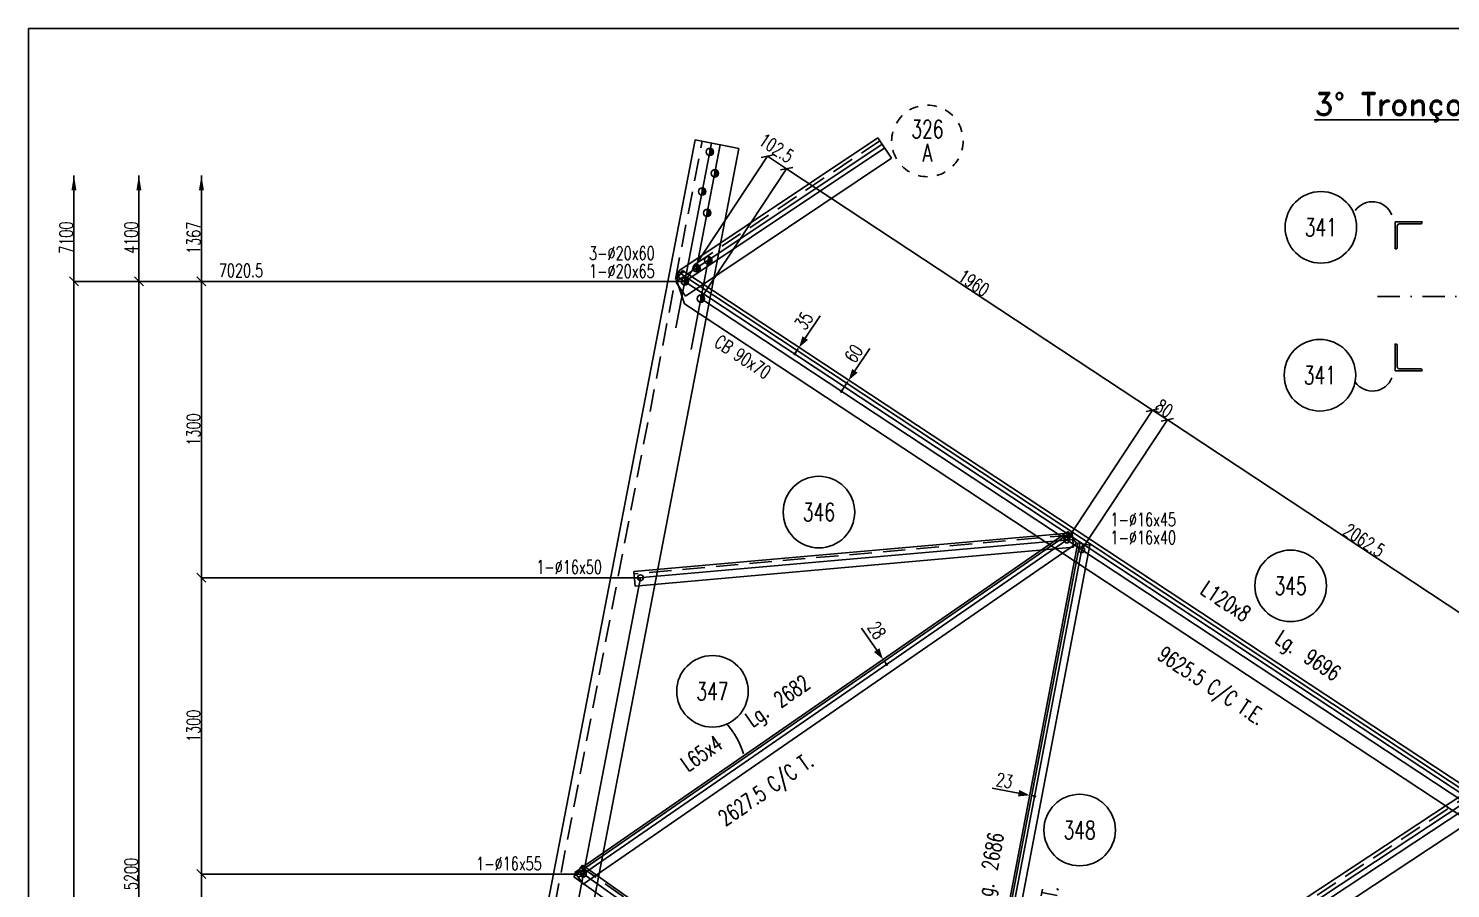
# Model space of a CAD drawing. Extents: x 512572 to 528792, y -20540 to -9023.
# Drawn here: x 512572 to 518933, y -12906 to -9060 of the extents above; entities that cross this region are included whole.
import ezdxf
from ezdxf.enums import TextEntityAlignment as Align

# ---------------------------------------------------------------- set-up
doc = ezdxf.new("R2010")
doc.units = 0
doc.header["$LTSCALE"] = 200
doc.header["$MEASUREMENT"] = 0
doc.linetypes.add('DASHDOT', pattern=[1, 0.5, -0.25, 0, -0.25])
doc.linetypes.add('DASHED', pattern=[0.75, 0.5, -0.25])
doc.layers.get('0').update_dxf_attribs({"linetype": 'CONTINUOUS'})
for name, color, linetype in [('ASSI', 3, 'CONTINUOUS'), ('BOLLINI_1', 7, 'CONTINUOUS'), ('FORI', 2, 'CONTINUOUS'), ('LINEA_ANG', 2, 'CONTINUOUS'), ('LS', 7, 'CONTINUOUS'), ('MZ', 6, 'DASHDOT'), ('QT_MAL', 7, 'CONTINUOUS'), ('QT_MPR', 7, 'CONTINUOUS'), ('TRAT-Y', 7, 'DASHED')]:
    doc.layers.add(name, color=color, linetype=linetype)
doc.styles.add('QUOTE', font='ROMANS8.SHX', dxfattribs={"width": 0.7})
doc.styles.add('RD', font='ROMAND8.SHX', dxfattribs={"width": 0.7})
doc.styles.add('RQL', font='ROMANS8.SHX', dxfattribs={"width": 0.7})
doc.styles.add('RS', font='ROMANS8.shx', dxfattribs={"width": 0.7})
doc.styles.get("Standard").update_dxf_attribs({"font": 'ROMANS8.SHX', "width": 0.7})
doc.dimstyles.new('FRECCE1', dxfattribs={"dimtxt": 60, "dimasz": 6.66, "dimexe": 0, "dimexo": 0, "dimgap": 1, "dimtad": 1, "dimzin": 0, "dimdsep": 46, "dimtxsty": 'RS', "dimblk1": 'QUOTP', "dimblk2": 'QUOTF', "dimsah": 1, "dimcen": 0, "dimclrd": 2, "dimclre": 2, "dimclrt": 7, "dimadec": 0, "dimazin": 0, "dimtfac": 1, "dimtix": 1, "dimtmove": 2, "dimatfit": 3, "dimldrblk": 'QUOTP', "dimfxl": 1, "dimtolj": 1, "dimtzin": 0, "dimarcsym": 0})
doc.dimstyles.new('TRATTO', dxfattribs={"dimscale": 0, "dimtxt": 60, "dimasz": 40, "dimexe": 0, "dimexo": 0, "dimgap": 5, "dimtad": 1, "dimrnd": 0.5, "dimdsep": 46, "dimtxsty": 'RS', "dimblk1": 'OBLIQUE', "dimblk2": 'OBLIQUE', "dimsah": 1, "dimcen": 0.09, "dimclrd": 2, "dimclre": 2, "dimclrt": 7, "dimadec": 0, "dimazin": 0, "dimtfac": 1, "dimtix": 1, "dimtmove": 2, "dimatfit": 3, "dimfxl": 1, "dimtolj": 1, "dimtzin": 0, "dimarcsym": 0})

# ---------------------------------------------------------------- blocks, each defined once
blk = doc.blocks.new('ASSE98')
blk.add_line((0, 0), (1, 0))
at = {"color": 7, "style": 'QUOTE', "width": 0.5, "flags": 1}
for tag, p in [('TI', (1.38308, 6.82731)), ('DI_S', (1.38308, 6.42178)), ('D_S', (1.38308, 6.02092)), ('E_S', (1.38308, 5.68065)), ('NFORI', (1.36454, 5.29792)), ('ALAR', (1.36349, 4.93246)), ('FAM', (1.3775, 4.54645)), ('ALA', (1.38308, 4.19257)), ('DISP2', (1.38308, 3.84971)), ('DISP1', (1.38308, 3.50686)), ('PINZAF', (1.38308, 3.164)), ('PINZAI', (1.38308, 2.82114)), ('TRP', (1.38308, 2.47829)), ('NP', (1.38308, 2.13543)), ('SV', (1.38308, 1.79257)), ('PESO', (1.38308, 1.44971)), ('QUA', (1.38308, 1.10686)), ('LUN', (1.38308, 0.764)), ('PROF', (1.38308, 0.42114)), ('POS', (1.38308, 0.07829))]:
    blk.add_attdef(tag, p, '', height=0.2, dxfattribs=at)
at = {"color": 7, "flags": 1}
for tag, p in [('LAV1', (3.07431, 6.82847)), ('LAV2', (3.07431, 6.49513)), ('LAV3', (3.07431, 6.1618)), ('LAV4', (3.07431, 5.82847)), ('LAV5', (3.07431, 5.49513)), ('LAV6', (3.07431, 5.1618)), ('LAV7', (3.07431, 4.82847)), ('LAV8', (3.07431, 4.49513)), ('LAV9', (3.07431, 4.1618)), ('LAV10', (3.07431, 3.82847))]:
    blk.add_attdef(tag, p, '', height=0.2, dxfattribs=at)
blk = doc.blocks.new('_OBLIQUE')
at = {"color": 0, "linetype": 'ByBlock'}
blk.add_line((-0.5, -0.5), (0.5, 0.5), dxfattribs=at)
blk = doc.blocks.new('*D18')
at = {"layer": 'LS', "color": 2, "lineweight": -2, "transparency": 16777216}
for p, q in [((515508.3, -10191), (512775.9, -10191)), ((512775.9, -10191), (512775.9, -18649.8)), ((513963.6, -18649.8), (512775.9, -18649.8))]:
    blk.add_line(p, q, dxfattribs=at)
at = {"layer": 'LS', "color": 2, "lineweight": -2, "transparency": 16777216, "xscale": 40, "yscale": 40, "zscale": 40}
for p, rotation in [((512775.9, -10191), 90), ((512775.9, -18649.8), 270)]:
    blk.add_blockref('_OBLIQUE', p, dxfattribs=dict(at, rotation=rotation))
at = {"layer": 'LS', "color": 7, "transparency": 16777216, "insert": (512740.9, -14420.4), "char_height": 60, "attachment_point": 5, "rotation": 90, "style": 'RS'}
blk.add_mtext('\\A1;8300', dxfattribs=at)
blk = doc.blocks.new('*D19')
at = {"layer": 'LS', "color": 2, "lineweight": -2, "transparency": 16777216}
for p, q in [((515508.3, -10191), (513066.4, -10191)), ((513066.4, -10191), (513066.4, -15490.5)), ((514493.4, -15490.5), (513066.4, -15490.5))]:
    blk.add_line(p, q, dxfattribs=at)
at = {"layer": 'LS', "color": 2, "lineweight": -2, "transparency": 16777216, "xscale": 40, "yscale": 40, "zscale": 40}
for p, rotation in [((513066.4, -10191), 90), ((513066.4, -15490.5), 270)]:
    blk.add_blockref('_OBLIQUE', p, dxfattribs=dict(at, rotation=rotation))
at = {"layer": 'LS', "color": 7, "transparency": 16777216, "insert": (513031.4, -12840.7), "char_height": 60, "attachment_point": 5, "rotation": 90, "style": 'RS'}
blk.add_mtext('\\A1;5200', dxfattribs=at)
blk = doc.blocks.new('20')
at = {"color": 0}
for p, q in [((0, 0.98), (0.02, 1)), ((0, 0.94), (0.06, 1)), ((1, -0.01), (0, 0.99)), ((0, 0.89), (0.1, 0.99)), ((0, 0.85), (0.14, 0.99)), ((0, 0.8), (0.18, 0.98)), ((0, 0.76), (0.22, 0.98)), ((0, 0.71), (0.25, 0.97)), ((0, 0.67), (0.29, 0.96)), ((1, -0.05), (0, 0.95)), ((0, 0.62), (0.32, 0.95)), ((0, 0.58), (0.36, 0.93)), ((0, 0.53), (0.39, 0.92)), ((0, 0.49), (0.42, 0.91)), ((1, -0.09), (0, 0.9)), ((0, 0.44), (0.45, 0.89)), ((0, 0.4), (0.48, 0.88)), ((0.99, -0.13), (0, 0.86)), ((0, 0.35), (0.51, 0.86)), ((0, 0.31), (0.54, 0.84)), ((0, 0.26), (0.56, 0.83)), ((0.99, -0.17), (0, 0.81)), ((0, 0.22), (0.59, 0.81)), ((0, 0.17), (0.61, 0.79)), ((0.98, -0.21), (0, 0.77)), ((0, 0.13), (0.64, 0.77)), ((0, 0.08), (0.66, 0.75)), ((0, 0.04), (0.69, 0.73)), ((0.97, -0.25), (0, 0.72)), ((0, -0.01), (0.71, 0.7)), ((0.96, -0.28), (0, 0.68)), ((0, -0.05), (0.73, 0.68)), ((0, -0.1), (0.75, 0.66)), ((0.95, -0.32), (0, 0.63)), ((0, -0.14), (0.77, 0.63)), ((0, -0.19), (0.79, 0.61)), ((0.94, -0.35), (0, 0.59)), ((0, -0.23), (0.81, 0.58)), ((0, -0.28), (0.83, 0.56)), ((0.92, -0.38), (0, 0.54)), ((0, -0.32), (0.85, 0.53)), ((0.91, -0.41), (0, 0.5)), ((0, -0.36), (0.87, 0.5)), ((0, -0.41), (0.88, 0.47)), ((0.9, -0.44), (0, 0.45)), ((0, -0.45), (0.9, 0.44)), ((0.88, -0.47), (0, 0.41)), ((0, -0.5), (0.91, 0.41)), ((0, -0.54), (0.92, 0.38)), ((0.87, -0.5), (0, 0.36)), ((0, -0.59), (0.94, 0.35)), ((0.85, -0.53), (0, 0.32)), ((0, -0.63), (0.95, 0.31)), ((0, -0.68), (0.96, 0.28)), ((0.83, -0.56), (0, 0.27)), ((0, -0.72), (0.97, 0.25)), ((0.81, -0.58), (0, 0.23)), ((0, -0.77), (0.98, 0.21)), ((0.79, -0.61), (0, 0.18)), ((0, -0.81), (0.99, 0.17)), ((0.77, -0.63), (0, 0.14)), ((0, -0.86), (0.99, 0.13)), ((0.75, -0.66), (0, 0.09)), ((0, -0.9), (1, 0.09)), ((0.73, -0.68), (0, 0.05)), ((0, -0.95), (1, 0.05)), ((0.71, -0.7), (0, 0.01)), ((0, -0.99), (1, 0.01)), ((1, 0.04), (0.04, 1)), ((1, 0.09), (0.09, 1)), ((0.99, 0.14), (0.14, 0.99)), ((0.98, 0.19), (0.19, 0.98)), ((0.97, 0.25), (0.25, 0.97)), ((0.95, 0.31), (0.31, 0.95)), ((0.92, 0.38), (0.38, 0.92)), ((0.88, 0.47), (0.47, 0.88)), ((0.81, 0.59), (0.59, 0.81)), ((0.69, -0.73), (0, -0.04)), ((0.66, -0.75), (0, -0.08)), ((0.64, -0.77), (0, -0.13)), ((0.61, -0.79), (0, -0.17)), ((0.59, -0.81), (0, -0.22)), ((0.56, -0.83), (0, -0.26)), ((0.54, -0.84), (0, -0.31)), ((0.51, -0.86), (0, -0.35)), ((0.48, -0.88), (0, -0.4)), ((0.45, -0.89), (0, -0.44)), ((0.42, -0.91), (0, -0.49)), ((0.39, -0.92), (0, -0.53)), ((0.36, -0.93), (0, -0.58)), ((0.32, -0.95), (0, -0.62)), ((0.29, -0.96), (0, -0.67)), ((0.25, -0.97), (0, -0.71)), ((0.22, -0.98), (0, -0.76)), ((0.18, -0.98), (0, -0.8)), ((0.14, -0.99), (0, -0.85)), ((0.1, -0.99), (0, -0.89)), ((0.04, -1), (1, -0.04)), ((0.09, -1), (1, -0.09)), ((0.14, -0.99), (0.99, -0.14)), ((0.19, -0.98), (0.98, -0.19)), ((0.25, -0.97), (0.97, -0.25)), ((0.31, -0.95), (0.95, -0.31)), ((0.38, -0.92), (0.92, -0.38)), ((0.47, -0.88), (0.88, -0.47)), ((0.59, -0.81), (0.81, -0.59))]:
    blk.add_line(p, q, dxfattribs=at)
blk.add_line((0, 1), (0, -1))
blk.add_circle((0, 0), 1)
blk = doc.blocks.new('*D20')
at = {"layer": 'LS', "color": 2, "lineweight": -2, "transparency": 16777216}
for p, q in [((515508.3, -10191), (513346, -10191)), ((513346, -10191), (513346, -11515.8)), ((515252.8, -11515.8), (513346, -11515.8))]:
    blk.add_line(p, q, dxfattribs=at)
at = {"layer": 'LS', "color": 2, "lineweight": -2, "transparency": 16777216, "xscale": 40, "yscale": 40, "zscale": 40}
for p, rotation in [((513346, -10191), 90), ((513346, -11515.8), 270)]:
    blk.add_blockref('_OBLIQUE', p, dxfattribs=dict(at, rotation=rotation))
at = {"layer": 'LS', "color": 7, "transparency": 16777216, "insert": (513311, -10853.4), "char_height": 60, "attachment_point": 5, "rotation": 90, "style": 'RS'}
blk.add_mtext('\\A1;1300', dxfattribs=at)
blk = doc.blocks.new('*D21')
at = {"layer": 'LS', "color": 2, "lineweight": -2, "transparency": 16777216}
for p, q in [((515309.8, -11515.8), (513346, -11515.8)), ((513346, -11515.8), (513346, -12840.7)), ((515054.3, -12840.7), (513346, -12840.7))]:
    blk.add_line(p, q, dxfattribs=at)
at = {"layer": 'LS', "color": 2, "lineweight": -2, "transparency": 16777216, "xscale": 40, "yscale": 40, "zscale": 40}
for p, rotation in [((513346, -11515.8), 90), ((513346, -12840.7), 270)]:
    blk.add_blockref('_OBLIQUE', p, dxfattribs=dict(at, rotation=rotation))
at = {"layer": 'LS', "color": 7, "transparency": 16777216, "insert": (513311, -12178.3), "char_height": 60, "attachment_point": 5, "rotation": 90, "style": 'RS'}
blk.add_mtext('\\A1;1300', dxfattribs=at)
blk = doc.blocks.new('*D22')
at = {"layer": 'LS', "color": 2, "lineweight": -2, "transparency": 16777216}
for p, q in [((515054.3, -12840.7), (513346, -12840.7)), ((513346, -12840.7), (513346, -14165.6)), ((514798.8, -14165.6), (513346, -14165.6))]:
    blk.add_line(p, q, dxfattribs=at)
at = {"layer": 'LS', "color": 2, "lineweight": -2, "transparency": 16777216, "xscale": 40, "yscale": 40, "zscale": 40}
for p, rotation in [((513346, -12840.7), 90), ((513346, -14165.6), 270)]:
    blk.add_blockref('_OBLIQUE', p, dxfattribs=dict(at, rotation=rotation))
at = {"layer": 'LS', "color": 7, "transparency": 16777216, "insert": (513311, -13503.2), "char_height": 60, "attachment_point": 5, "rotation": 90, "style": 'RS'}
blk.add_mtext('\\A1;1300', dxfattribs=at)
blk = doc.blocks.new('16')
blk.add_circle((0, 0), 1)
blk = doc.blocks.new('*D192')
at = {"layer": 'QT_MPR', "color": 2, "lineweight": -2, "transparency": 16777216}
for p, q in [((517283, -11391.4), (517666.2, -10810.5)), ((519387.9, -11946), (517666.2, -10810.5)), ((519018.5, -12506.1), (519387.9, -11946))]:
    blk.add_line(p, q, dxfattribs=at)
at = {"layer": 'QT_MPR', "color": 2, "lineweight": -2, "transparency": 16777216, "xscale": 40, "yscale": 40, "zscale": 40}
for p, rotation in [((517666.2, -10810.5), 146.5945159512446), ((519387.9, -11946), 326.5945159512447)]:
    blk.add_blockref('_OBLIQUE', p, dxfattribs=dict(at, rotation=rotation))
at = {"layer": 'QT_MPR', "color": 7, "transparency": 16777216, "insert": (518546.3, -11349), "char_height": 60, "attachment_point": 5, "rotation": 326.59452, "style": 'RS'}
blk.add_mtext('\\A1;2062.5', dxfattribs=at)
blk = doc.blocks.new('*D193')
at = {"layer": 'QT_MPR', "color": 2, "lineweight": -2, "transparency": 16777216}
for p, q in [((517216.2, -11347.4), (517599.4, -10766.4)), ((517283, -11391.4), (517666.2, -10810.5)), ((517666.2, -10810.5), (517599.4, -10766.4))]:
    blk.add_line(p, q, dxfattribs=at)
at = {"layer": 'QT_MPR', "color": 2, "lineweight": -2, "transparency": 16777216, "xscale": 40, "yscale": 40, "zscale": 40}
for p, rotation in [((517599.4, -10766.4), 146.5945159512446), ((517666.2, -10810.5), 326.5945159512447)]:
    blk.add_blockref('_OBLIQUE', p, dxfattribs=dict(at, rotation=rotation))
at = {"layer": 'QT_MPR', "color": 7, "transparency": 16777216, "insert": (517652.1, -10759.2), "char_height": 60, "attachment_point": 5, "rotation": 326.59452, "style": 'RS'}
blk.add_mtext('\\A1;80', dxfattribs=at)
blk = doc.blocks.new('*D194')
at = {"layer": 'QT_MPR', "color": 2, "lineweight": -2, "transparency": 16777216}
for p, q in [((515579.9, -10268.2), (515963.1, -9687.2)), ((517599.4, -10766.4), (515963.1, -9687.2)), ((517216.2, -11347.4), (517599.4, -10766.4))]:
    blk.add_line(p, q, dxfattribs=at)
at = {"layer": 'QT_MPR', "color": 2, "lineweight": -2, "transparency": 16777216, "xscale": 40, "yscale": 40, "zscale": 40}
for p, rotation in [((515963.1, -9687.2), 146.5945159512446), ((517599.4, -10766.4), 326.5945159512447)]:
    blk.add_blockref('_OBLIQUE', p, dxfattribs=dict(at, rotation=rotation))
at = {"layer": 'QT_MPR', "color": 7, "transparency": 16777216, "insert": (516800.5, -10197.6), "char_height": 60, "attachment_point": 5, "rotation": 326.59452, "style": 'RS'}
blk.add_mtext('\\A1;1960', dxfattribs=at)
blk = doc.blocks.new('*D195')
at = {"layer": 'QT_MPR', "color": 2, "lineweight": -2, "transparency": 16777216}
for p, q in [((515508.3, -10191), (515877.6, -9630.9)), ((515963.1, -9687.2), (515877.6, -9630.9)), ((515579.9, -10268.2), (515963.1, -9687.2))]:
    blk.add_line(p, q, dxfattribs=at)
at = {"layer": 'QT_MPR', "color": 2, "lineweight": -2, "transparency": 16777216, "xscale": 40, "yscale": 40, "zscale": 40}
for p, rotation in [((515877.6, -9630.9), 146.5945159512446), ((515963.1, -9687.2), 326.5945159512447)]:
    blk.add_blockref('_OBLIQUE', p, dxfattribs=dict(at, rotation=rotation))
at = {"layer": 'QT_MPR', "color": 7, "transparency": 16777216, "insert": (515917.7, -9595.1), "char_height": 60, "attachment_point": 5, "rotation": 326.59452, "style": 'RS'}
blk.add_mtext('\\A1;102.5', dxfattribs=at)
blk = doc.blocks.new('QUOTP')
at = {"layer": 'ASSI', "color": 2, "const_width": 1.07}
blk.add_lwpolyline([(-0.53, 0, 1), (0.53, 0, 1)], format="xyb", close=True, dxfattribs=at)
blk = doc.blocks.new('QUOTF')
at = {"layer": 'LS', "color": 2}
blk.add_line((7.5, 0), (25.5, 0), dxfattribs=at)
blk.add_solid([(7.5, 2.25), (0, 0), (7.5, -2.25)], dxfattribs=at)
blk = doc.blocks.new('*D196')
at = {"layer": 'QT_MAL', "color": 2, "lineweight": -2, "transparency": 16777216}
blk.add_line((516003.7, -10509.8), (516015.7, -10491.7), dxfattribs=at)
at = {"layer": 'QT_MAL', "color": 2, "lineweight": -2, "transparency": 16777216, "xscale": 6.66, "yscale": 6.66, "zscale": 6.66}
for name, p, rotation in [('QUOTF', (516019.3, -10486.1), 56.59451595124462), ('QUOTP', (516000.1, -10515.3), 236.5945159512446)]:
    blk.add_blockref(name, p, dxfattribs=dict(at, rotation=rotation))
at = {"layer": 'QT_MAL', "color": 7, "transparency": 16777216, "insert": (516040.7, -10367.1), "char_height": 60, "attachment_point": 5, "rotation": 56.59452, "style": 'RS'}
blk.add_mtext('\\A1;35', dxfattribs=at)
blk = doc.blocks.new('*D197')
at = {"layer": 'QT_MAL', "color": 2, "lineweight": -2, "transparency": 16777216}
for p, q in [((516212, -10677.1), (516237.7, -10638.1)), ((516241.4, -10632.5), (516241.4, -10632.5))]:
    blk.add_line(p, q, dxfattribs=at)
at = {"layer": 'QT_MAL', "color": 2, "lineweight": -2, "transparency": 16777216, "xscale": 6.66, "yscale": 6.66, "zscale": 6.66}
for name, p, rotation in [('QUOTF', (516241.4, -10632.5), 56.59451595124462), ('QUOTP', (516208.3, -10682.6), 236.5945159512446)]:
    blk.add_blockref(name, p, dxfattribs=dict(at, rotation=rotation))
at = {"layer": 'QT_MAL', "color": 7, "transparency": 16777216, "insert": (516263.7, -10514.1), "char_height": 60, "attachment_point": 5, "rotation": 56.59452, "style": 'RS'}
blk.add_mtext('\\A1;60', dxfattribs=at)
blk = doc.blocks.new('*D199')
at = {"layer": 'QT_MAL', "color": 2, "lineweight": -2, "transparency": 16777216}
for p, q in [((516394.6, -11880.8), (516394.6, -11880.8)), ((516406.8, -11898.4), (516398.4, -11886.3)), ((516410.6, -11903.9), (516410.6, -11903.9))]:
    blk.add_line(p, q, dxfattribs=at)
at = {"layer": 'QT_MAL', "color": 2, "lineweight": -2, "transparency": 16777216, "xscale": 6.66, "yscale": 6.66, "zscale": 6.66}
for name, p, rotation in [('QUOTF', (516394.6, -11880.8), 124.6344447670672), ('QUOTP', (516410.6, -11903.9), 304.6344447670672)]:
    blk.add_blockref(name, p, dxfattribs=dict(at, rotation=rotation))
at = {"layer": 'QT_MAL', "color": 7, "transparency": 16777216, "insert": (516366.7, -11751.1), "char_height": 60, "attachment_point": 5, "rotation": 304.63444, "style": 'RS'}
blk.add_mtext('\\A1;28', dxfattribs=at)
blk = doc.blocks.new('*D200')
at = {"layer": 'QT_MAL', "color": 2, "lineweight": -2, "transparency": 16777216}
blk.add_line((517066.1, -12491.7), (517056.6, -12489.8), dxfattribs=at)
at = {"layer": 'QT_MAL', "color": 2, "lineweight": -2, "transparency": 16777216, "xscale": 6.66, "yscale": 6.66, "zscale": 6.66}
for name, p, rotation in [('QUOTF', (517050.1, -12488.6), 169.1873942021859), ('QUOTP', (517072.7, -12492.9), 349.1873942021859)]:
    blk.add_blockref(name, p, dxfattribs=dict(at, rotation=rotation))
at = {"layer": 'QT_MAL', "color": 7, "transparency": 16777216, "insert": (516937.7, -12423.1), "char_height": 60, "attachment_point": 5, "rotation": 349.18739, "style": 'RS'}
blk.add_mtext('\\A1;23', dxfattribs=at)
blk = doc.blocks.new('xxx')
blk.add_circle((0, 0), 8)
at = {"color": 3, "style": 'RQL', "width": 0.7}
blk.add_attdef('POS', text='', height=4, dxfattribs=at).set_placement((0, 0), align=Align.MIDDLE)
at = {"color": 3, "style": 'RQL', "width": 0.7, "flags": 1}
blk.add_attdef('POS1', (-0.39, -5.42), '', height=2, dxfattribs=at)
at = {"style": 'RQL', "width": 0.7, "flags": 1}
blk.add_attdef('TIPO', (-0.39, -8.66), '', height=2, dxfattribs=at)
blk = doc.blocks.new('bull')
at = {"style": 'RS', "width": 0.7, "flags": 1}
for tag, p in [('NN', (-12.25, 0)), ('DIAMETRO', (0, -4.86)), ('SERRAGGIO', (0, -9.71)), ('LUNGHEZZA', (0, -14.57)), ('NB', (0, -19.43)), ('TIPO', (0, -24.12)), ('EL', (-0.14, -29))]:
    blk.add_attdef(tag, p, '', height=3, dxfattribs=at)
at = {"style": 'RS', "width": 0.7}
blk.add_attdef('BULLONE', (0, 0), '', height=3, dxfattribs=at)
blk = doc.blocks.new('www')
at = {"linetype": 'Continuous'}
for start, end in [(120, 135), (90, 105), (60, 75), (150, 165), (30, 45), (180, 195), (0, 15), (330, 345), (210, 225), (300, 315), (240, 255), (270, 285)]:
    blk.add_arc((0, 0), 8, start, end, dxfattribs=at)
at = {"color": 3, "style": 'RQL', "width": 0.7}
for tag, p in [('POS3', (0, 0.65)), ('POS2', (0, -4.63))]:
    blk.add_attdef(tag, text='', height=4, dxfattribs=at).set_placement(p, align=Align.CENTER)
at = {"style": 'RQL', "width": 0.7, "flags": 1}
blk.add_attdef('TIPO', text='', height=3, dxfattribs=at).set_placement((0, 0), align=Align.MIDDLE_CENTER)

msp = doc.modelspace()

# ---------------------------------------------------------------- linework, layer by layer
at = {"layer": 'ASSI', "color": 6}
for p, q in [((515508.263, -10190.975), (516402.102, -9593.468)), ((515612.954, -10096.935), (515536.176, -10495.063))]:
    msp.add_line(p, q, dxfattribs=at)
at = {"layer": 'LINEA_ANG'}
for p, q in [((513929.15, -17983.189), (515553.858, -9558.42)), ((515750.24, -9596.292), (514125.532, -18021.061)), ((516372.092, -9548.575), (515481.709, -10143.772)), ((515553.858, -9558.42), (515750.24, -9596.292)), ((516433.223, -9640.024), (516372.092, -9548.575)), ((515510.417, -10256.895), (516433.223, -9640.024)), ((514444.905, -15480.508), (522539.079, -10142.272)), ((515497.988, -10142.272), (515470.46, -10184.012)), ((515481.709, -10143.772), (515470.96, -10197.869)), ((523592.162, -15480.508), (515497.988, -10142.272)), ((515507.052, -10291.998), (515470.46, -10184.012)), ((515470.96, -10197.869), (515510.417, -10256.895)), ((522530.014, -10291.998), (514569.408, -15542.144)), ((515507.052, -10291.998), (523467.659, -15542.144)), ((517222.544, -11308.979), (515015.808, -12833.263)), ((517240.496, -11315.102), (515280.137, -11488.349)), ((517259.486, -11362.461), (517222.544, -11308.979)), ((517246.219, -11379.85), (517240.496, -11315.102)), ((515052.75, -12886.744), (517259.486, -11362.461)), ((515285.859, -11553.096), (517246.219, -11379.85)), ((517265.499, -11360.572), (516761.613, -13998.884)), ((516815.636, -14009.202), (517319.523, -11370.89)), ((517319.523, -11370.89), (517265.499, -11360.572)), ((515280.137, -11488.349), (515285.859, -11553.096)), ((515049.697, -12800.731), (515012.172, -12853.805)), ((515015.808, -12833.263), (515052.75, -12886.744)), ((516761.936, -14011.37), (515049.697, -12800.731)), ((515012.172, -12853.805), (516724.411, -14064.444))]:
    msp.add_line(p, q, dxfattribs=at)
at = {"layer": 'LINEA_ANG', "color": 2}
for p, q in [((523582.802, -15494.7), (515488.628, -10156.464)), ((517228.228, -11317.207), (515021.492, -12841.491)), ((517274.34, -11362.26), (516770.453, -14000.573))]:
    msp.add_line(p, q, dxfattribs=at)
at = {"layer": 'LINEA_ANG'}
msp.add_lwpolyline([(515481.397, -10143.981), (515490.08, -10157.421)], dxfattribs=at)
at = {"layer": 'LS', "color": 6}
for p, q in [((515627.511, -9572.624), (515468.203, -10398.702)), ((515666.788, -9580.198), (515560.355, -10132.096)), ((514577.776, -15464.751), (522457.138, -10268.187)), ((523459.29, -15464.751), (515579.929, -10268.187)), ((515309.785, -11515.846), (514238.65, -17070.11))]:
    msp.add_line(p, q, dxfattribs=at)
at = {"layer": 'LS', "color": 2}
for p, q in [((512775.891, -10190.975), (512775.891, -9716.975)), ((513066.412, -10190.975), (513066.412, -9716.975)), ((513346.043, -10190.975), (513346.043, -9716.975))]:
    msp.add_line(p, q, dxfattribs=at)
at = {"layer": 'LS', "color": 8}
msp.add_lwpolyline([(512572.329, -9060.123), (512572.329, -20540.123), (525292.329, -20540.123), (525292.329, -18940.123), (528792.329, -18940.123), (528792.329, -9060.123), (512572.329, -9060.123)], close=True, dxfattribs=at)
at = {"layer": 'LS', "color": 2}
msp.add_lwpolyline([(513346.043, -9766.975), (513346.043, -10126.939)], dxfattribs=at)
at = {"layer": 'LS', "color": 6}
for points in [[(518685.2, -9924.752), (518805.2, -9924.752), (518805.2, -9929.419, -0.41421356), (518800.533, -9934.086), (518703.867, -9934.086, 0.41421356), (518694.533, -9943.419), (518694.533, -10040.086, -0.41421356), (518689.867, -10044.752), (518685.2, -10044.752)], [(518685.2, -10591.383), (518805.2, -10591.383), (518805.2, -10586.716, 0.41421356), (518800.533, -10582.05), (518703.867, -10582.05, -0.41421356), (518694.533, -10572.716), (518694.533, -10476.05, 0.41421356), (518689.867, -10471.383), (518685.2, -10471.383)]]:
    msp.add_lwpolyline(points, format="xyb", close=True, dxfattribs=at)
for centre, radius, start, end in [((518583.283, -9928.63), 93.834, 21.550402, 144.5934757), ((518583.283, -10587.505), 93.834, 215.4065243, 338.449598), ((515424.819, -12409.88), 361.805, 17.0353325, 41.5885462)]:
    msp.add_arc(centre, radius, start, end, dxfattribs=at)
at = {"layer": 'LS', "color": 2}
for points in [[(512764.78, -9783.642), (512775.891, -9716.975), (512787.002, -9783.642)], [(513055.3, -9783.642), (513066.412, -9716.975), (513077.523, -9783.642)], [(513334.932, -9783.642), (513346.043, -9716.975), (513357.154, -9783.642)]]:
    msp.add_solid(points, dxfattribs=at)
at = {"layer": 'MZ'}
msp.add_line((518606.736, -10258.068), (519430.331, -10258.068), dxfattribs=at)
at = {"layer": 'TRAT-Y'}
for p, q in [((513960.571, -17989.248), (515585.279, -9564.48)), ((516380.984, -9561.877), (515490.601, -10157.074)), ((514454.264, -15494.7), (522548.438, -10156.464)), ((517241.377, -11325.063), (515281.017, -11498.31)), ((516703.09, -13982.009), (515043.924, -12808.896))]:
    msp.add_line(p, q, dxfattribs=at)

# ---------------------------------------------------------------- block references
at = {"layer": 'ASSI'}
for p, xscale, rotation in [((515553.858, -9558.42), 8580, 259.0845673897541), ((516390.987, -9576.841), 1110, 213.7616493182258), ((522558.348, -10171.49), 9696, 213.4054840487554), ((517243.137, -11344.985), 1968.000000000002, 185.0503988742097)]:
    msp.add_blockref('ASSE98', p, dxfattribs=dict(at, xscale=xscale, rotation=rotation))
ref = msp.add_blockref('ASSE98', (523572.892, -15509.726), dxfattribs=dict(at, xscale=9696, rotation=146.5945159512446))
ref.add_attrib('PROF', 'L120x8', (517808.576, -11584.048), dxfattribs={"layer": '0', "color": 2, "height": 70, "rotation": 326.594516, "style": 'QUOTE', "width": 0.7})
ref.add_attrib('LUN', '9696', (518270.941, -11888.985), dxfattribs={"layer": '0', "color": 2, "height": 70, "rotation": 326.594516, "style": 'QUOTE', "width": 0.7})
ref.add_attrib('PESO', '9625.5 C/C T.E.', (517615.88, -11876.226), dxfattribs={"layer": '0', "color": 2, "height": 70, "rotation": 326.594516, "style": 'QUOTE', "width": 0.7})
ref.add_attrib('SV', 'Lg.', (518142.272, -11804.125), dxfattribs={"layer": '0', "color": 2, "height": 70, "rotation": 326.594516, "style": 'QUOTE', "width": 0.7})
ref.add_attrib('LAV5', 'CB 90x70', (515634.006, -10477.383), dxfattribs={"layer": '0', "color": 7, "height": 60, "rotation": -33.405484, "width": 0.7})
ref = msp.add_blockref('ASSE98', (517238.458, -11332.017), dxfattribs=dict(at, xscale=2681.999999999999, zscale=2681.999999999999, rotation=214.6344447670672))
ref.add_attrib('PROF', 'L65x4', (515522.025, -12386.368), dxfattribs={"layer": '0', "color": 2, "height": 70, "rotation": 34.6344448, "style": 'QUOTE', "width": 0.7})
ref.add_attrib('LUN', '2682', (515937.427, -12099.433), dxfattribs={"layer": '0', "color": 2, "height": 70, "rotation": 34.6344448, "style": 'QUOTE', "width": 0.7})
ref.add_attrib('PESO', '2627.5 C/C T.', (515689.685, -12629.093), dxfattribs={"layer": '0', "color": 2, "height": 70, "rotation": 34.6344448, "style": 'QUOTE', "width": 0.7})
ref.add_attrib('SV', 'Lg.', (515810.607, -12187.033), dxfattribs={"layer": '0', "color": 2, "height": 70, "rotation": 34.6344448, "style": 'QUOTE', "width": 0.7})
ref = msp.add_blockref('ASSE98', (517288.091, -11364.886), dxfattribs=dict(at, xscale=2686, rotation=259.1873942021859))
ref.add_attrib('PROF', 'L55x4', (516809.005, -13324.298), dxfattribs={"layer": '0', "color": 2, "height": 70, "rotation": 79.1873942, "style": 'QUOTE', "width": 0.7})
ref.add_attrib('LUN', '2686', (516903.716, -12828.395), dxfattribs={"layer": '0', "color": 2, "height": 70, "rotation": 79.1873942, "style": 'QUOTE', "width": 0.7})
ref.add_attrib('PESO', '2631.5 C/C T.', (517088.945, -13377.764), dxfattribs={"layer": '0', "color": 2, "height": 70, "rotation": 79.1873942, "style": 'QUOTE', "width": 0.7})
ref.add_attrib('SV', 'Lg.', (516874.801, -12979.792), dxfattribs={"layer": '0', "color": 2, "height": 70, "rotation": 79.1873942, "style": 'QUOTE', "width": 0.7})
ref = msp.add_blockref('ASSE98', (516744.617, -14035.865), dxfattribs=dict(at, xscale=2097, zscale=2097, rotation=144.7377767537248))
ref.add_attrib('PROF', 'L65x4', (515523.943, -13038.069), dxfattribs={"layer": '0', "color": 2, "height": 70, "rotation": -35.2622232, "style": 'QUOTE', "width": 0.7})
ref.add_attrib('LUN', '2097', (515936.176, -13329.539), dxfattribs={"layer": '0', "color": 2, "height": 70, "rotation": -35.2622232, "style": 'QUOTE', "width": 0.7})
ref.add_attrib('PESO', '2043 C/C T.', (515353.633, -13278.942), dxfattribs={"layer": '0', "color": 2, "height": 70, "rotation": -35.2622232, "style": 'QUOTE', "width": 0.7})
ref.add_attrib('SV', 'Lg.', (515810.323, -13240.555), dxfattribs={"layer": '0', "color": 2, "height": 70, "rotation": -35.2622232, "style": 'QUOTE', "width": 0.7})
ref.add_attrib('LAV1', 'T  65', (516561.724, -13844.068), dxfattribs={"layer": '0', "color": 254, "height": 60, "rotation": -35.2622232, "width": 0.7})
at = {"layer": 'BOLLINI_1'}
for p, xscale, yscale, zscale, values in [((518352.962, -9949.338), 19.99950000007354, 19.99950000007354, 19.99950000007354, {'POS': '341'}), ((518348.697, -10610.661), 19.99950000007354, 19.99950000007354, 19.99950000007354, {'POS': '341'}), ((516107.948, -11222.458), 19.9980000000023, 19.9980000000023, 19.9980000000023, {'POS': '346'}), ((518217.774, -11552.29), 19.9980000000023, 19.9980000000023, 19.9980000000023, {'POS': '345'}), ((515631.663, -12023.821), 19.9980000000023, 19.9980000000023, 19.9980000000023, {'POS': '347'}), ((517274.084, -12644.236), 19.9980000000023, 19.9980000000023, 19.9980000000023, {'POS': '348'})]:
    msp.add_blockref('xxx', p, dxfattribs=dict(at, xscale=xscale, yscale=yscale, zscale=zscale)).add_auto_attribs(values)
at = {"layer": 'FORI'}
for name, p, xscale, yscale, zscale in [('20', (515619.891, -9612.141), 16.5, 16.5, 16.5), ('20', (515642.124, -9708.087), 16.5, 16.5, 16.5), ('20', (515585.806, -9788.884), 16.5, 16.5, 16.5), ('20', (515608.04, -9884.83), 16.5, 16.5, 16.5), ('16', (517216.242, -11347.362), 13, 13, 13), ('16', (515054.285, -12840.716), 13, 13, 13)]:
    msp.add_blockref(name, p, dxfattribs=dict(at, xscale=xscale, yscale=yscale, zscale=zscale))
for name, p, xscale, yscale, zscale, rotation in [('20', (515612.954, -10096.935), 16.5, 16.5, 16.5, 348.9550717365387), ('20', (515508.263, -10190.975), 16.5, 16.5, 16.5, 359.976651525), ('20', (515560.355, -10132.096), 16.5, 16.5, 16.5, 354.1777425852254), ('20', (515579.929, -10268.187), 16.5, 16.5, 16.5, 359.976651525), ('16', (517283.026, -11391.407), 13, 13, 13, 359.823009294), ('16', (515309.785, -11515.846), 13, 13, 13, 0.7326911520000007)]:
    msp.add_blockref(name, p, dxfattribs=dict(at, xscale=xscale, yscale=yscale, zscale=zscale, rotation=rotation))
at = {"layer": 'LS', "color": 6}
ref = msp.add_blockref('www', (516593.182, -9563.074), dxfattribs=dict(at, xscale=-19.99999999999997, yscale=19.99999999999997, zscale=19.99999999999996))
ref.add_attrib('POS3', '326', dxfattribs={"layer": '0', "color": 3, "height": 80, "style": 'RQL', "width": 0.7}).set_placement((516593.182, -9550.135), align=Align.CENTER)
ref.add_attrib('POS2', 'A', dxfattribs={"layer": '0', "color": 3, "height": 80, "style": 'RQL', "width": 0.7}).set_placement((516593.182, -9655.683), align=Align.CENTER)
at = {"layer": 'LS', "xscale": 20, "yscale": 20, "zscale": 20}
for p, values in [((515079.724, -10095.068), {'BULLONE': '3-%%c20x60                '}), ((515079.724, -10175.068), {'BULLONE': '1-%%c20x65                '})]:
    msp.add_blockref('bull', p, dxfattribs=at).add_auto_attribs(values)
at = {"layer": 'LS', "color": 4, "xscale": 40, "yscale": 40, "zscale": 40, "rotation": 270}
msp.add_blockref('_OBLIQUE', (513346.043, -10190.975), dxfattribs=at)
at = {"layer": 'LS', "color": 7, "xscale": 20, "yscale": 20, "zscale": 20}
for p, values in [((517411.724, -11286.068), {'BULLONE': '1-%%c16x45                '}), ((517411.724, -11366.068), {'BULLONE': '1-%%c16x40                '}), ((514843.724, -11498.068), {'BULLONE': '1-%%c16x50                '}), ((514574.724, -12824.068), {'BULLONE': '1-%%c16x55                '})]:
    msp.add_blockref('bull', p, dxfattribs=at).add_auto_attribs(values)

# ---------------------------------------------------------------- texts
at = {"layer": 'LS', "color": 3, "style": 'RD'}
msp.add_text('%%U3° Tronçon commun', height=100, dxfattribs=at).set_placement((519031.509, -9412.741), align=Align.MIDDLE)
at = {"layer": 'LS', "color": 7, "char_height": 60, "attachment_point": 5, "rotation": 90, "style": 'RS'}
for s, insert in [('\\A1;7100', (512740.891, -9995.367)), ('\\A1;4100', (513031.412, -9995.367)), ('\\A1;1367', (513311.043, -9996.155))]:
    msp.add_mtext(s, dxfattribs=dict(at, insert=insert))
at = {"layer": 'LS', "color": 7, "insert": (513522.867, -10142.207), "char_height": 60, "attachment_point": 5, "style": 'RS'}
msp.add_mtext('\\A1;7020.5', dxfattribs=at)

# ---------------------------------------------------------------- dimensions: what is measured, and where the dimension line sits
at = {"layer": 'LS'}
for base, p2, picture, middle in [((512775.891, -18649.763), (513963.55, -18649.763), '*D18', (512740.891, -14420.369)), ((513066.412, -15490.457), (514493.392, -15490.457), '*D19', (513031.412, -12840.716))]:
    dim = msp.add_linear_dim(base=base, p1=(515508.263, -10190.975), p2=p2, angle=90, dimstyle='TRATTO', override={"dimscale": 1, "dimlfac": 0.981228}, dxfattribs=at)
    dim.commit()
    dim.dimension.update_dxf_attribs({"geometry": picture, "text_midpoint": middle})
for base, p1, p2, picture, middle in [((513346.043, -11515.846), (515508.263, -10190.975), (515252.763, -11515.846), '*D20', (513311.043, -10853.41)), ((513346.043, -12840.716), (515309.785, -11515.846), (515054.285, -12840.716), '*D21', (513311.043, -12178.281)), ((513346.043, -14165.586), (515054.285, -12840.716), (514798.785, -14165.586), '*D22', (513311.043, -13503.151))]:
    dim = msp.add_linear_dim(base=base, p1=p1, p2=p2, angle=90, text='1300', dimstyle='TRATTO', override={"dimscale": 1}, dxfattribs=at)
    dim.commit()
    dim.dimension.update_dxf_attribs({"geometry": picture, "text_midpoint": middle})
at = {"layer": 'QT_MAL'}
for base, p1, p2, angle, text, picture, middle in [((516019.323, -10486.101), (516000.053, -10515.319), (516019.323, -10486.101), 56.594516, '35', '*D196', (516040.724, -10367.068)), ((516241.378, -10632.55), (516208.344, -10682.638), (516241.378, -10632.55), 56.594516, '60', '*D197', (516263.724, -10514.068)), ((516394.649, -11880.84), (516410.562, -11903.879), (516394.649, -11880.84), 304.6344448, '28', '*D199', (516366.724, -11751.068)), ((517050.06, -12488.598), (517072.651, -12492.913), (517050.06, -12488.598), 349.1873942, '23', '*D200', (516937.724, -12423.068))]:
    dim = msp.add_linear_dim(base=base, p1=p1, p2=p2, angle=angle, text=text, dimstyle='FRECCE1', dxfattribs=at)
    dim.commit()
    dim.dimension.update_dxf_attribs({"geometry": picture, "text_midpoint": middle, "dimtype": 160})
at = {"layer": 'QT_MPR'}
for base, p1, p2, text, picture, middle in [((515877.648, -9630.891), (515579.929, -10268.187), (515508.263, -10190.975), '102.5', '*D195', (515917.724, -9595.068)), ((515963.077, -9687.233), (517216.242, -11347.362), (515579.929, -10268.187), '1960', '*D194', (516800.504, -10197.602)), ((517599.391, -10766.408), (517283.026, -11391.407), (517216.242, -11347.362), '80', '*D193', (517652.052, -10759.212)), ((517666.175, -10810.453), (519018.533, -12506.054), (517283.026, -11391.407), '2062.5', '*D192', (518546.316, -11348.993))]:
    dim = msp.add_linear_dim(base=base, p1=p1, p2=p2, angle=326.594516, text=text, dimstyle='TRATTO', override={"dimscale": 1}, dxfattribs=at)
    dim.commit()
    dim.dimension.update_dxf_attribs({"geometry": picture, "text_midpoint": middle, "dimtype": 160})

doc.saveas('drawing.dxf')
